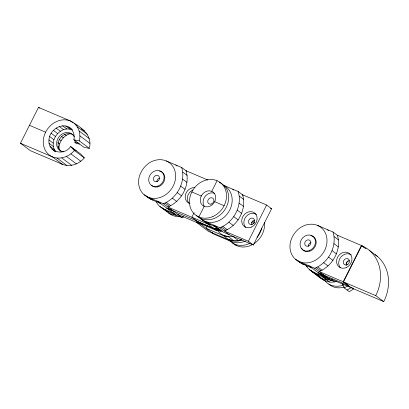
<?xml version="1.0" encoding="UTF-8"?>
<svg xmlns="http://www.w3.org/2000/svg" width="409" height="409" viewBox="0 0 409 409"><rect width="100%" height="100%" fill="white"/><g stroke="black" fill="none" stroke-linecap="round" stroke-linejoin="round"><path stroke-width="0.61" d="M160.384 203.355L150.855 199.295L148.012 197.174A20.404 17.408 -53.2 0 0 175.66 175.936A20.404 17.408 -53.2 0 0 147.705 164.035C143.585 167.399 140.563 171.959 139.178 177.102A20.404 17.408 -53.2 0 0 144.147 194.776L148.012 197.174L163.385 203.718C177.082 198.334 186.126 181.821 181.662 167.491L166.243 160.926M163.385 203.718L167.787 206.99C181.438 201.519 190.471 185.078 186.018 170.742L181.662 167.491M199.065 217.199A20.404 17.408 -53.2 0 0 200.681 218.81L204.546 221.208L219.919 227.752C233.616 222.373 242.66 205.855 238.202 191.524L223.334 185.195M219.919 227.752L224.321 231.029C237.972 225.553 247.01 209.117 242.557 194.781L238.202 191.524M325.579 278.212L311.74 267.875L302.21 263.82L299.373 261.694A20.404 17.408 -53.2 0 0 327.021 240.461A20.404 17.408 -53.2 0 0 299.066 228.559C294.94 231.923 291.919 236.484 290.538 241.627A20.404 17.408 -53.2 0 0 295.502 259.301L299.373 261.694L314.741 268.238C328.437 262.859 337.481 246.341 333.023 232.015L317.604 225.446M314.741 268.238L319.148 271.515C332.793 266.039 341.832 249.602 337.379 235.267L333.023 232.015M79.55 144.034L76.35 143.559L74.929 142.501L75.113 140.277M74.438 123.426C83.594 128.85 92.49 136.647 89.3 148.349L79.356 140.921C81.268 133.293 78.124 124.305 70.614 121.054L38.492 107.378L20.45 143.257L30.394 150.691L62.516 164.362C70.256 167.439 79.147 164.07 84.341 157.915L80.614 153.968L70.67 146.534C64.361 156.218 47.541 152.613 48.962 139.98C49.269 129.07 64.065 120.66 72.158 129.663M55.869 151.698C47.464 141.626 60.476 124.5 72.424 130.026M58.993 149.106C58.507 142.035 63.901 134.939 70.859 133.569M89.3 148.349L83.809 147.22L73.865 139.786C75.092 135.026 73.083 129.546 68.748 127.061M194.132 212.706L191.857 217.24L197.537 221.484L213.513 228.283L219.331 229.025M198.866 216.959L204.209 206.34M211.755 191.335L217.097 180.712M207.24 226.111L206.126 228.329L223.406 235.686L228.033 236.468L232.787 236.315L238.473 240.564L241.433 239.659M213.697 227.915L213.513 228.283L207.828 224.04L167.787 206.99L182.02 217.639L183.539 217.021L182.593 216.284M211.806 232.578L229.086 239.935L229.275 239.562M266.622 205.027L271.591 208.743L253.36 244.986L248.391 241.274L266.622 205.027L242.557 194.781L243.11 195.195M331.556 279.004L332.941 280.078L331.423 280.702L324.046 275.191L318.212 272.711L348.187 285.477L343.212 281.76L361.444 245.512L337.379 235.267L337.931 235.681M375.043 254.572A40.803 34.816 -53.2 0 1 383.765 301.622L351.479 287.88L343.468 281.893L361.699 245.645L363.703 247.143M347.093 284.347L346.822 284.889L349.93 287.21L321.316 275.032M195.528 220.236L213.938 234.168L231.213 241.525L223.406 235.686M74.827 149.858L72.209 148.058L73.155 148.764M76.248 150.921L73.63 149.121M20.45 143.257L52.567 156.933C60.307 160.006 69.203 156.642 74.397 150.486L84.341 157.915M342.297 283.524L344.23 287.921L347.2 286.147M347.072 290.047L351.525 287.384M329.649 278.151L328.611 278.59L322.629 276.044C316.709 273.263 308.933 271.622 305.886 265.093M309.342 269.638C317.21 275.139 325.922 285.375 336.776 281.193M220.073 229.567L214.26 228.825L196.893 221.433M238.473 240.564L233.718 240.712L229.086 239.935M329.726 279.843C325.339 280.313 320.666 278.723 317.619 275.518M222.184 231.146L216.361 230.4L199.025 223.028M74.929 142.501L78.129 142.971M207.828 224.04L210.722 224.526M73.865 139.786L79.356 140.921M251.182 222.547L254.234 223.176M215.921 228.488L218.14 229.066L213.406 225.528M230.385 239.853L233.718 240.712L228.033 236.468A20.194 17.229 -53.2 0 1 217.455 230.456M311.065 270.461C312.859 272.639 315.528 274.178 318.294 274.736M216.918 227.389L207.389 223.329L200.681 218.81M156.11 201.581A20.404 17.408 -53.2 0 0 159.939 206.576L163.804 208.973L173.334 213.033M172.685 210.671L166.852 208.191L196.826 220.952M207.736 179.991L186.018 170.742L186.57 171.156M270.421 208.242L271.591 208.743M191.841 191.964L201.3 195.993M214.664 201.683L224.122 205.707M29.474 125.318L45.614 132.189A20.194 17.229 -53.2 0 1 70.614 121.054L73.099 122.91M248.391 241.274L224.321 231.029L229.239 234.72M343.212 281.76L319.148 271.515L324.066 275.206M343.468 281.893L375.748 295.635L383.76 301.622M253.36 244.986L223.391 232.225L213.968 225.221M177.716 214.408L200.436 224.081M316.05 274.158L331.423 280.702M182.02 217.639L166.647 211.095L159.939 206.576M212.557 233.135L208.513 231.412L196.402 222.363M295.502 259.301L302.21 263.82A20.404 17.408 -53.2 0 0 304.966 264.695M144.147 194.776L150.855 199.295A20.404 17.408 -53.2 0 0 153.038 200.037M81.038 128.779L84.387 130.854M316.264 267.619L320.722 270.824M221.443 227.128L225.901 230.339M164.904 203.094L169.362 206.305M297.987 260.865L300.85 262.987M203.166 220.379L206.024 222.501M146.626 196.346L149.489 198.467M369.429 250.436L377.446 256.423M365.206 248.263L366.208 249.015M361.444 245.512L364.925 248.115M327.553 229.838L328.499 230.543M334.158 236.663L338.509 239.914M333.995 243.652L338.35 246.903M332.098 250.635L336.449 253.887M328.591 257.138L332.941 260.39M232.731 189.352L233.677 190.057M239.331 196.172L243.687 199.428M323.713 262.716L328.064 265.968M239.173 203.161L243.524 206.417M351.95 287.701L353.657 288.974L349.204 291.637L344.23 287.921M317.798 266.99L322.149 270.242M332.001 280.139L334.383 281.919M252.747 221.075L254.643 222.491M237.276 210.149L241.627 213.401M175.722 164.96L177.143 166.023M308.795 265.707L311.74 267.875M182.797 172.138L187.148 175.389M322.44 276.74L329.577 282.072M306.356 266.172L307.307 266.878M313.207 272.036L325.089 280.911M323.734 280.104L311.842 271.203M233.769 216.652L238.12 219.904M182.639 179.127L186.99 182.383M180.737 186.11L185.093 189.367M228.892 222.23L233.242 225.482M222.977 226.504L227.327 229.756M177.23 192.613L181.581 195.87M76.084 125.139L77.076 125.885M207.389 223.329L204.546 221.208A20.404 17.408 -53.2 0 0 229.653 210.246A20.404 17.408 -53.2 0 0 223.299 185.195M214.26 228.825L216.361 230.4M234.766 244.178L236.893 245.768M77.393 126.856L87.337 134.29M172.353 198.196L176.703 201.448M79.264 131.115L89.213 138.549M198.247 222.01L200.374 223.6M79.934 135.911L89.883 143.344M65.803 125.977L70.062 129.162M166.437 202.47L170.788 205.722M38.492 107.378L39.489 108.124M62.567 125.783L66.825 128.968M59.264 126.488L63.528 129.673M157.542 201.228L176.177 215.154M157.434 201.182L160.277 203.309M173.227 212.987L176.069 215.108M56.12 128.048L60.384 131.233M64.642 134.418L66.064 135.481M163.804 208.973L166.647 211.095A20.404 17.408 -53.2 0 0 168.268 211.683M53.349 130.353L57.613 133.538M61.401 136.366L63.293 137.782M51.14 133.242L55.404 136.427M59.193 139.259L61.084 140.676M49.642 136.529L53.906 139.714M57.695 142.542L59.591 143.958M70.915 153.85L80.859 161.284M48.962 139.98L53.221 143.165M57.96 146.703L58.906 147.409M49.141 143.365L53.4 146.55M66.509 156.483L76.452 163.917M50.164 146.453L54.428 149.638M51.969 149.029L55.287 151.509M54.433 150.926L55.379 151.632M61.764 157.93L71.708 165.359M57.009 158.078L66.953 165.512M162.439 208.145L165.287 210.287M70.67 146.534L74.397 150.486M214.444 228.457A20.194 17.229 -53.2 0 0 218.887 229.607L220.988 231.177A20.194 17.229 -53.2 0 1 218.155 230.61M162.782 208.702A20.404 17.408 -53.2 0 1 161.545 207.516M175.865 214.996A20.404 17.408 -53.2 0 1 164.715 209.74M179.807 216.566A20.404 17.408 -53.2 0 1 168.462 212.946M210.18 224.403A20.194 17.229 -53.2 0 1 204.188 221.3M159.525 171.08A8.502 7.255 -53.2 0 1 163.6 182.383A8.502 7.255 -53.2 0 1 151.381 185.292M156.882 181.489A3.4 2.899 -53.2 0 1 159.331 178.15M146.984 196.898A20.404 17.408 -53.2 0 1 145.752 195.717M189.162 203.391A8.502 7.255 -53.2 0 1 192.961 189.909M190.011 203.539A8.502 7.255 -53.2 0 1 185.563 194.341A8.502 7.255 -53.2 0 1 194.827 187.644M344.409 287.031A20.404 17.408 -53.2 0 1 328.836 284.194M343.478 285.032A20.404 17.408 -53.2 0 1 325.089 280.988M245.293 241.075A20.404 17.408 -53.2 0 1 229.183 240.472M241.99 239.96A20.404 17.408 -53.2 0 1 228.048 239.444M261.826 228.002A20.404 17.408 -53.2 0 1 257.108 237.384M249.873 243.237A20.404 17.408 -53.2 0 1 229.664 240.599M264.439 222.68A20.404 17.408 -53.2 0 1 254.004 243.667M252.511 244.562A20.404 17.408 -53.2 0 1 232.194 242.603M346.326 265.042A3.4 2.904 -53.2 0 1 348.473 260.773M310.881 235.604A8.502 7.255 -53.2 0 1 314.352 247.839A8.502 7.255 -53.2 0 1 301.602 248.273M308.243 246.008A3.4 2.899 -53.2 0 1 310.692 242.67M298.345 261.423A20.404 17.408 -53.2 0 1 297.113 260.236M346.254 265.242A3.4 2.899 -53.2 0 1 349.199 260.727M340.523 267.91A8.502 7.255 -53.2 0 1 340.876 257.072A8.502 7.255 -53.2 0 1 351.3 254.853M361.699 245.645A40.813 34.821 -53.2 0 1 375.753 295.635M251.433 224.756A3.4 2.899 -53.2 0 1 254.378 220.241M204.612 206.709A8.502 7.255 -53.2 0 1 207.291 194.372L209.193 193.375A8.502 7.255 -53.2 0 1 214.572 193.38M219.229 182.307A20.404 17.408 -53.2 0 1 224.551 210.16A20.404 17.408 -53.2 0 1 196.294 215.385M245.697 227.424A8.502 7.255 -53.2 0 1 246.054 216.586A8.502 7.255 -53.2 0 1 256.474 214.367M203.524 220.937A20.404 17.408 -53.2 0 1 202.291 219.751M45.614 132.189A20.194 17.229 -53.2 0 0 52.567 156.933L62.516 164.362A20.194 17.229 -53.2 0 1 60.992 163.61M61.028 151.304A10.199 8.701 -53.2 0 1 60.425 137.864A10.199 8.701 -53.2 0 1 73.523 135.174M63.865 151.846A10.199 8.701 -53.2 0 1 58.61 137.342A10.199 8.701 -53.2 0 1 74.244 136.785M201.509 195.502L200.64 197.521A8.502 7.255 -53.2 0 0 203.764 206.192C208.452 208.437 213.973 204.832 215.323 200.154A8.502 7.255 -53.2 0 0 212.194 191.484C208.263 189.571 203.544 191.903 201.509 195.502M158.012 186.075A8.502 7.255 -53.2 0 0 162.163 172.276A8.502 7.255 -53.2 0 0 149.075 177.199A8.502 7.255 -53.2 0 0 158.012 186.075M157.087 181.565A3.4 2.899 -53.2 0 0 158.748 176.044A3.4 2.899 -53.2 0 0 153.513 178.017A3.4 2.899 -53.2 0 0 157.087 181.565M309.373 250.599A8.502 7.255 -53.2 0 0 313.524 236.801A8.502 7.255 -53.2 0 0 300.436 241.724A8.502 7.255 -53.2 0 0 309.373 250.599M308.447 246.09A3.4 2.899 -53.2 0 0 310.109 240.569A3.4 2.899 -53.2 0 0 304.874 242.537A3.4 2.899 -53.2 0 0 308.447 246.09M347.215 264.741A3.4 2.899 -53.2 0 0 348.555 259.173A3.4 2.899 -53.2 0 0 343.396 261.469A3.4 2.899 -53.2 0 0 347.215 264.741M346.326 267.563A8.502 7.255 -53.2 0 0 349.669 253.646A8.502 7.255 -53.2 0 0 336.781 259.388A8.502 7.255 -53.2 0 0 346.326 267.563M252.394 224.25A3.4 2.899 -53.2 0 0 253.728 218.687A3.4 2.899 -53.2 0 0 248.575 220.983A3.4 2.899 -53.2 0 0 252.394 224.25M212.946 216.509A20.404 17.408 -53.2 0 0 220.962 183.109A20.404 17.408 -53.2 0 0 190.032 196.893A20.404 17.408 -53.2 0 0 212.946 216.509M211.453 203.979A3.4 2.899 -53.2 0 0 213.115 198.457A3.4 2.899 -53.2 0 0 207.879 200.425A3.4 2.899 -53.2 0 0 211.453 203.979M251.504 227.077A8.502 7.255 -53.2 0 0 254.843 213.161A8.502 7.255 -53.2 0 0 241.954 218.902A8.502 7.255 -53.2 0 0 251.504 227.077"/></g></svg>
